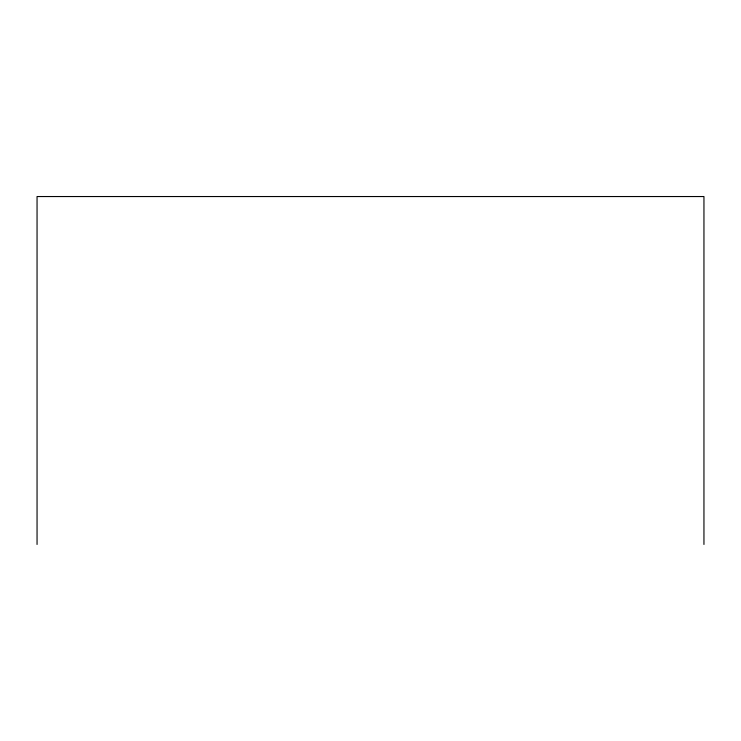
<?xml version="1.0" encoding="UTF-8"?>
<svg xmlns="http://www.w3.org/2000/svg" width="741" height="741" viewBox="0 0 741 741"><rect width="100%" height="100%" fill="white"/><g stroke="black" fill="none" stroke-linecap="round" stroke-linejoin="round"><path stroke-width="1.11" d="M703.95 544.459L703.95 196.541L37.05 196.541L37.05 544.459"/></g></svg>
